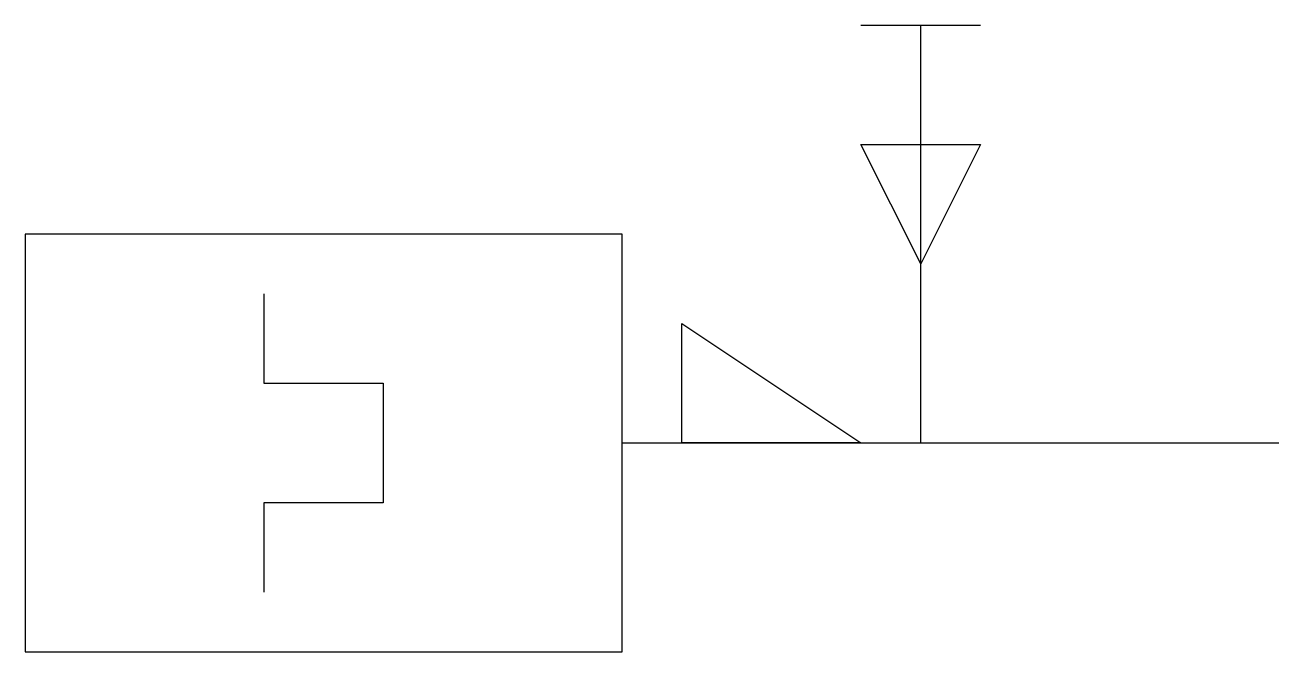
# Model space of a CAD drawing. Extents: x -21 to 0, y -3.5 to 7.
import ezdxf

# ---------------------------------------------------------------- set-up
doc = ezdxf.new("R2010")
doc.units = 0
doc.linetypes.add('DASHED', pattern=[0])
doc.layers.get('0').update_dxf_attribs({"linetype": 'CONTINUOUS'})

msp = doc.modelspace()

# ---------------------------------------------------------------- linework, layer by layer
at = {"color": 0, "linetype": 'DASHED'}
msp.add_line((-11, 0), (0, 0), dxfattribs=at)
at = {"color": 0}
for points in [[(-7, 7), (-5, 7)], [(-7, 5), (-5, 5), (-6, 3), (-7, 5)], [(-21, -3.5), (-11, -3.5), (-11, 3.5), (-21, 3.5), (-21, -3.5)], [(-17, 2.5), (-17, 1), (-15, 1), (-15, -1), (-17, -1), (-17, -2.5)], [(-10, 0), (-10, 2), (-7, 0), (-10, 0)]]:
    msp.add_lwpolyline(points, dxfattribs=at)
at = {"color": 0, "linetype": 'DASHED'}
msp.add_lwpolyline([(-6, 0), (-6, 7)], dxfattribs=at)

doc.saveas('drawing.dxf')
